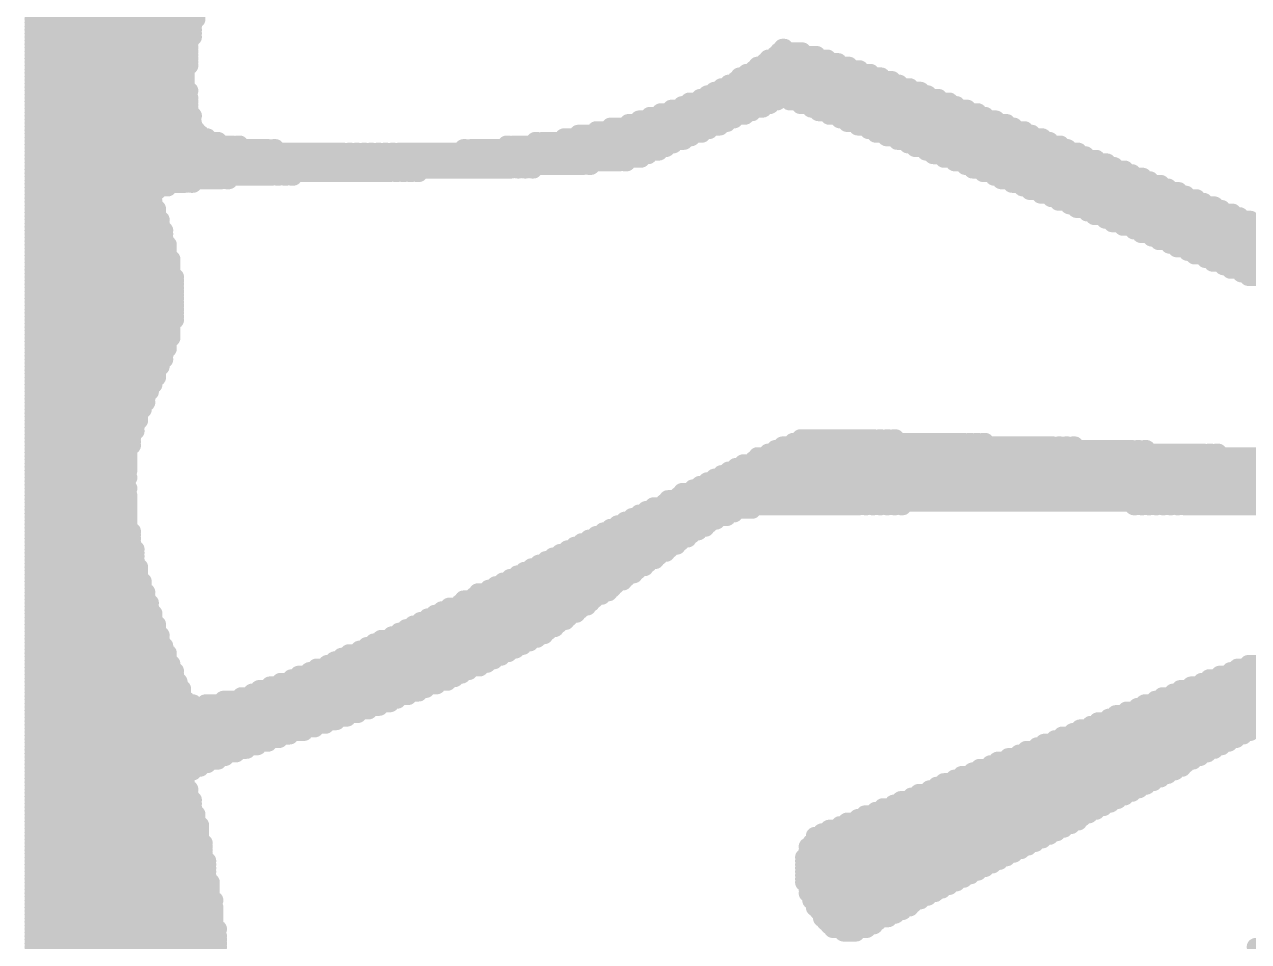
# Model space of a CAD drawing. Extents: x 0 to 224, y 0 to 219.
# Drawn here: x 11.029 to 14.498, y 38.379 to 40.98 of the extents above; entities that cross this region are included whole.
import ezdxf

# ---------------------------------------------------------------- set-up
doc = ezdxf.new("R2010")
doc.units = 0
doc.layers.add('2D_LINE_26', color=5, linetype='CONTINUOUS')

# ---------------------------------------------------------------- blocks, each defined once
blk = doc.blocks.new('SMOOTH_0$0508')
at = {"const_width": 0.0254}
blk.add_lwpolyline([(-0.0127, 0, 1), (0.0127, 0, 1)], format="xyb", close=True, dxfattribs=at)
blk = doc.blocks.new('DRAWING_1')
at = {"layer": '2D_LINE_26', "const_width": 0.0508}
for points in [[(-1.64592, 10.52576), (-1.18364, 10.52576)], [(-1.64592, 10.5156), (-1.18364, 10.5156)], [(-1.64592, 10.50544), (-1.1938, 10.50544)], [(-1.64592, 10.49528), (-1.1938, 10.49528)], [(-1.64592, 10.48512), (-1.1938, 10.48512)], [(-1.64592, 10.47496), (-1.1938, 10.47496)], [(-1.64592, 10.4648), (-1.1938, 10.4648)], [(-1.64592, 10.45464), (-1.20396, 10.45464)], [(-1.64592, 10.44448), (-1.20396, 10.44448)], [(-1.64592, 10.43432), (-1.20396, 10.43432)], [(-1.64592, 10.42416), (-1.20396, 10.42416)], [(0.46736, 10.42416), (0.5334, 10.42416)], [(0.47752, 10.43432), (0.4826, 10.43432)], [(-1.64592, 10.414), (-1.20396, 10.414)], [(-1.64592, 10.40384), (-1.20396, 10.40384)], [(-1.64592, 10.39368), (-1.20396, 10.39368)], [(-1.64592, 10.38352), (-1.20396, 10.38352)], [(0.4064, 10.38352), (0.66548, 10.38352)], [(0.42672, 10.39368), (0.635, 10.39368)], [(0.43688, 10.40384), (0.60452, 10.40384)], [(0.4572, 10.414), (0.57404, 10.414)], [(-1.64592, 10.37336), (-1.21412, 10.37336)], [(-1.64592, 10.3632), (-1.21412, 10.3632)], [(-1.64592, 10.35304), (-1.21412, 10.35304)], [(0.3556, 10.35304), (0.75692, 10.35304)], [(0.37592, 10.3632), (0.72644, 10.3632)], [(0.39624, 10.37336), (0.69596, 10.37336)], [(-1.64592, 10.34288), (-1.21412, 10.34288)], [(-1.64592, 10.33272), (-1.21412, 10.33272)], [(-1.64592, 10.32256), (-1.21412, 10.32256)], [(0.3048, 10.32256), (0.8382, 10.32256)], [(0.32512, 10.33272), (0.80772, 10.33272)], [(0.34544, 10.34288), (0.7874, 10.34288)], [(-1.64592, 10.3124), (-1.20396, 10.3124)], [(-1.64592, 10.30224), (-1.21412, 10.30224)], [(-1.64592, 10.29208), (-1.20396, 10.29208)], [(-1.64592, 10.28192), (-1.20396, 10.28192)], [(0.21336, 10.28192), (0.46228, 10.28192)], [(0.24384, 10.29208), (0.91948, 10.29208)], [(0.26416, 10.30224), (0.889, 10.30224)], [(0.28448, 10.3124), (0.86868, 10.3124)], [(0.49784, 10.28192), (0.94996, 10.28192)], [(-1.64592, 10.27176), (-1.20396, 10.27176)], [(-1.64592, 10.2616), (-1.20396, 10.2616)], [(-1.64592, 10.25144), (-1.20396, 10.25144)], [(0.13208, 10.25144), (0.39116, 10.25144)], [(0.16256, 10.2616), (0.42164, 10.2616)], [(0.19304, 10.27176), (0.44196, 10.27176)], [(0.52832, 10.27176), (0.97028, 10.27176)], [(0.5588, 10.2616), (1.00076, 10.2616)], [(0.57912, 10.25144), (1.03124, 10.25144)], [(-1.64592, 10.24128), (-1.1938, 10.24128)], [(-1.64592, 10.23112), (-1.20396, 10.23112)], [(-1.64592, 10.22096), (-1.1938, 10.22096)], [(-1.64592, 10.2108), (-1.1938, 10.2108)], [(-0.01016, 10.2108), (0.29972, 10.2108)], [(0.04064, 10.22096), (0.32004, 10.22096)], [(0.07112, 10.23112), (0.34036, 10.23112)], [(0.1016, 10.24128), (0.37084, 10.24128)], [(0.6096, 10.24128), (1.05156, 10.24128)], [(0.64008, 10.23112), (1.08204, 10.23112)], [(0.6604, 10.22096), (1.11252, 10.22096)], [(0.69088, 10.2108), (1.13284, 10.2108)], [(-1.64592, 10.20064), (-1.18364, 10.20064)], [(-1.64592, 10.19048), (-1.17348, 10.19048)], [(-1.64592, 10.18032), (-1.15316, 10.18032)], [(-0.14224, 10.18032), (0.21844, 10.18032)], [(-0.1016, 10.19048), (0.24892, 10.19048)], [(-0.0508, 10.20064), (0.26924, 10.20064)], [(0.72136, 10.20064), (1.16332, 10.20064)], [(0.74168, 10.19048), (1.18364, 10.19048)], [(0.77216, 10.18032), (1.21412, 10.18032)], [(-1.64592, 10.17016), (-1.12268, 10.17016)], [(-1.64592, 10.16), (-1.08204, 10.16)], [(-1.64592, 10.14984), (-0.98044, 10.14984)], [(-1.0668, 10.16), (-1.06172, 10.16)], [(-0.9652, 10.14984), (-0.96012, 10.14984)], [(-0.42672, 10.14984), (-0.42164, 10.14984)], [(-0.4064, 10.14984), (0.14732, 10.14984)], [(-0.3048, 10.16), (-0.29972, 10.16)], [(-0.28448, 10.16), (0.16764, 10.16)], [(-0.22352, 10.17016), (-0.21844, 10.17016)], [(-0.2032, 10.17016), (0.19812, 10.17016)], [(0.80264, 10.17016), (1.23444, 10.17016)], [(0.83312, 10.16), (1.26492, 10.16)], [(0.85344, 10.14984), (1.28524, 10.14984)], [(-1.64592, 10.13968), (-0.76708, 10.13968)], [(-1.64592, 10.12952), (0.09652, 10.12952)], [(-1.64592, 10.11936), (0.0762, 10.11936)], [(-1.64592, 10.1092), (0.01524, 10.1092)], [(-0.75184, 10.13968), (-0.74676, 10.13968)], [(-0.73152, 10.13968), (-0.72644, 10.13968)], [(-0.7112, 10.13968), (-0.70612, 10.13968)], [(-0.69088, 10.13968), (-0.6858, 10.13968)], [(-0.67056, 10.13968), (-0.66548, 10.13968)], [(-0.65024, 10.13968), (-0.64516, 10.13968)], [(-0.62992, 10.13968), (-0.62484, 10.13968)], [(-0.6096, 10.13968), (0.127, 10.13968)], [(0.03048, 10.1092), (0.03556, 10.1092)], [(0.88392, 10.13968), (1.31572, 10.13968)], [(0.90424, 10.12952), (1.33604, 10.12952)], [(0.93472, 10.11936), (1.36652, 10.11936)], [(0.9652, 10.1092), (1.397, 10.1092)], [(-1.64592, 10.09904), (-0.08636, 10.09904)], [(-1.64592, 10.08888), (-0.28956, 10.08888)], [(-1.64592, 10.07872), (-0.635, 10.07872)], [(-0.61976, 10.07872), (-0.61468, 10.07872)], [(-0.59944, 10.07872), (-0.59436, 10.07872)], [(-0.57912, 10.07872), (-0.57404, 10.07872)], [(-0.5588, 10.07872), (-0.55372, 10.07872)], [(-0.27432, 10.08888), (-0.26924, 10.08888)], [(-0.254, 10.08888), (-0.24892, 10.08888)], [(-0.23368, 10.08888), (-0.2286, 10.08888)], [(-0.07112, 10.09904), (-0.06604, 10.09904)], [(0.99568, 10.09904), (1.41732, 10.09904)], [(1.016, 10.08888), (1.4478, 10.08888)], [(1.04648, 10.07872), (1.46812, 10.07872)], [(-1.64592, 10.06856), (-0.97028, 10.06856)], [(-1.64592, 10.0584), (-1.11252, 10.0584)], [(-1.64592, 10.04824), (-1.21412, 10.04824)], [(-1.64592, 10.03808), (-1.26492, 10.03808)], [(-1.19888, 10.04824), (-1.1938, 10.04824)], [(-1.09728, 10.0584), (-1.0922, 10.0584)], [(-0.95504, 10.06856), (-0.94996, 10.06856)], [(-0.93472, 10.06856), (-0.92964, 10.06856)], [(-0.9144, 10.06856), (-0.90932, 10.06856)], [(1.07696, 10.06856), (1.4986, 10.06856)], [(1.09728, 10.0584), (1.51892, 10.0584)], [(1.12776, 10.04824), (1.5494, 10.04824)], [(1.15824, 10.03808), (1.56972, 10.03808)], [(-1.64592, 10.02792), (-1.2954, 10.02792)], [(-1.64592, 10.01776), (-1.30556, 10.01776)], [(-1.64592, 10.0076), (-1.31572, 10.0076)], [(1.17856, 10.02792), (1.6002, 10.02792)], [(1.20904, 10.01776), (1.62052, 10.01776)], [(1.23952, 10.0076), (1.651, 10.0076)], [(-1.64592, 9.99744), (-1.30556, 9.99744)], [(-1.64592, 9.98728), (-1.30556, 9.98728)], [(-1.64592, 9.97712), (-1.2954, 9.97712)], [(1.25984, 9.99744), (1.67132, 9.99744)], [(1.29032, 9.98728), (1.7018, 9.98728)], [(1.31064, 9.97712), (1.72212, 9.97712)], [(-1.64592, 9.96696), (-1.2954, 9.96696)], [(-1.64592, 9.9568), (-1.2954, 9.9568)], [(-1.64592, 9.94664), (-1.28524, 9.94664)], [(-1.64592, 9.93648), (-1.28524, 9.93648)], [(1.34112, 9.96696), (1.7526, 9.96696)], [(1.36144, 9.9568), (1.77292, 9.9568)], [(1.39192, 9.94664), (1.8034, 9.94664)], [(1.41224, 9.93648), (1.82372, 9.93648)], [(-1.64592, 9.92632), (-1.28524, 9.92632)], [(-1.64592, 9.91616), (-1.27508, 9.91616)], [(-1.64592, 9.906), (-1.27508, 9.906)], [(1.44272, 9.92632), (1.8542, 9.92632)], [(1.4732, 9.91616), (1.87452, 9.91616)], [(1.49352, 9.906), (1.89484, 9.906)], [(-1.64592, 9.89584), (-1.27508, 9.89584)], [(-1.64592, 9.88568), (-1.27508, 9.88568)], [(-1.64592, 9.87552), (-1.26492, 9.87552)], [(-1.64592, 9.86536), (-1.26492, 9.86536)], [(1.524, 9.89584), (1.92532, 9.89584)], [(1.54432, 9.88568), (1.94564, 9.88568)], [(1.5748, 9.87552), (1.97612, 9.87552)], [(1.59512, 9.86536), (1.99644, 9.86536)], [(-1.64592, 9.8552), (-1.26492, 9.8552)], [(-1.64592, 9.84504), (-1.26492, 9.84504)], [(-1.64592, 9.83488), (-1.25476, 9.83488)], [(1.6256, 9.8552), (2.01676, 9.8552)], [(1.64592, 9.84504), (2.04724, 9.84504)], [(1.6764, 9.83488), (2.06756, 9.83488)], [(-1.64592, 9.82472), (-1.25476, 9.82472)], [(-1.64592, 9.81456), (-1.25476, 9.81456)], [(-1.64592, 9.8044), (-1.25476, 9.8044)], [(-1.64592, 9.79424), (-1.25476, 9.79424)], [(1.69672, 9.82472), (2.08788, 9.82472)], [(1.7272, 9.81456), (2.11836, 9.81456)], [(1.74752, 9.8044), (2.12852, 9.8044)], [(1.778, 9.79424), (2.159, 9.79424)], [(-1.64592, 9.78408), (-1.2446, 9.78408)], [(-1.64592, 9.77392), (-1.2446, 9.77392)], [(-1.64592, 9.76376), (-1.2446, 9.76376)], [(1.79832, 9.78408), (2.17932, 9.78408)], [(-1.64592, 9.7536), (-1.2446, 9.7536)], [(-1.64592, 9.74344), (-1.2446, 9.74344)], [(-1.64592, 9.73328), (-1.2446, 9.73328)], [(-1.64592, 9.72312), (-1.2446, 9.72312)], [(-1.64592, 9.71296), (-1.2446, 9.71296)], [(-1.64592, 9.7028), (-1.2446, 9.7028)], [(-1.64592, 9.69264), (-1.2446, 9.69264)], [(-1.64592, 9.68248), (-1.2446, 9.68248)], [(-1.64592, 9.67232), (-1.2446, 9.67232)], [(-1.64592, 9.66216), (-1.2446, 9.66216)], [(-1.64592, 9.652), (-1.25476, 9.652)], [(-1.64592, 9.64184), (-1.25476, 9.64184)], [(-1.64592, 9.63168), (-1.25476, 9.63168)], [(-1.64592, 9.62152), (-1.25476, 9.62152)], [(-1.64592, 9.61136), (-1.25476, 9.61136)], [(-1.64592, 9.6012), (-1.26492, 9.6012)], [(-1.64592, 9.59104), (-1.26492, 9.59104)], [(-1.64592, 9.58088), (-1.26492, 9.58088)], [(-1.64592, 9.57072), (-1.27508, 9.57072)], [(-1.64592, 9.56056), (-1.27508, 9.56056)], [(-1.64592, 9.5504), (-1.27508, 9.5504)], [(-1.64592, 9.54024), (-1.28524, 9.54024)], [(-1.64592, 9.53008), (-1.28524, 9.53008)], [(-1.64592, 9.51992), (-1.2954, 9.51992)], [(-1.64592, 9.50976), (-1.2954, 9.50976)], [(-1.64592, 9.4996), (-1.2954, 9.4996)], [(-1.64592, 9.48944), (-1.30556, 9.48944)], [(-1.64592, 9.47928), (-1.30556, 9.47928)], [(-1.64592, 9.46912), (-1.31572, 9.46912)], [(-1.64592, 9.45896), (-1.31572, 9.45896)], [(-1.64592, 9.4488), (-1.32588, 9.4488)], [(-1.64592, 9.43864), (-1.32588, 9.43864)], [(-1.64592, 9.42848), (-1.32588, 9.42848)], [(-1.64592, 9.41832), (-1.33604, 9.41832)], [(-1.64592, 9.40816), (-1.33604, 9.40816)], [(-1.64592, 9.398), (-1.3462, 9.398)], [(-1.64592, 9.38784), (-1.3462, 9.38784)], [(-1.64592, 9.37768), (-1.3462, 9.37768)], [(-1.64592, 9.36752), (-1.35636, 9.36752)], [(-1.64592, 9.35736), (-1.35636, 9.35736)], [(-1.64592, 9.3472), (-1.35636, 9.3472)], [(-1.64592, 9.33704), (-1.36652, 9.33704)], [(-1.64592, 9.32688), (-1.36652, 9.32688)], [(-1.64592, 9.31672), (-1.36652, 9.31672)], [(0.508, 9.31672), (0.9906, 9.31672)], [(0.52832, 9.32688), (0.7366, 9.32688)], [(0.75184, 9.32688), (0.75692, 9.32688)], [(0.77216, 9.32688), (0.77724, 9.32688)], [(0.79248, 9.32688), (0.79756, 9.32688)], [(1.00584, 9.31672), (1.01092, 9.31672)], [(1.02616, 9.31672), (1.03124, 9.31672)], [(1.04648, 9.31672), (1.05156, 9.31672)], [(-1.64592, 9.30656), (-1.36652, 9.30656)], [(-1.64592, 9.2964), (-1.37668, 9.2964)], [(-1.64592, 9.28624), (-1.37668, 9.28624)], [(-1.64592, 9.27608), (-1.37668, 9.27608)], [(0.4064, 9.27608), (1.8542, 9.27608)], [(0.43688, 9.28624), (1.67132, 9.28624)], [(0.4572, 9.2964), (1.46812, 9.2964)], [(0.47752, 9.30656), (1.2446, 9.30656)], [(1.25984, 9.30656), (1.26492, 9.30656)], [(1.28016, 9.30656), (1.28524, 9.30656)], [(1.30048, 9.30656), (1.30556, 9.30656)], [(1.48336, 9.2964), (1.48844, 9.2964)], [(1.50368, 9.2964), (1.50876, 9.2964)], [(1.68656, 9.28624), (1.69164, 9.28624)], [(1.70688, 9.28624), (1.71196, 9.28624)], [(-1.64592, 9.26592), (-1.37668, 9.26592)], [(-1.64592, 9.25576), (-1.37668, 9.25576)], [(-1.64592, 9.2456), (-1.37668, 9.2456)], [(0.34544, 9.2456), (2.28092, 9.2456)], [(0.36576, 9.25576), (2.159, 9.25576)], [(0.39624, 9.26592), (2.03708, 9.26592)], [(-1.64592, 9.23544), (-1.37668, 9.23544)], [(-1.64592, 9.22528), (-1.38684, 9.22528)], [(-1.64592, 9.21512), (-1.37668, 9.21512)], [(-1.64592, 9.20496), (-1.38684, 9.20496)], [(0.26416, 9.20496), (2.47396, 9.20496)], [(0.28448, 9.21512), (2.45364, 9.21512)], [(0.3048, 9.22528), (2.42316, 9.22528)], [(0.32512, 9.23544), (2.37236, 9.23544)], [(-1.64592, 9.1948), (-1.38684, 9.1948)], [(-1.64592, 9.18464), (-1.37668, 9.18464)], [(-1.64592, 9.17448), (-1.38684, 9.17448)], [(0.19304, 9.17448), (2.44348, 9.17448)], [(0.22352, 9.18464), (2.4638, 9.18464)], [(0.24384, 9.1948), (2.4638, 9.1948)], [(-1.64592, 9.16432), (-1.37668, 9.16432)], [(-1.64592, 9.15416), (-1.37668, 9.15416)], [(-1.64592, 9.144), (-1.37668, 9.144)], [(0.14224, 9.144), (2.33172, 9.144)], [(0.1524, 9.15416), (2.38252, 9.15416)], [(0.18288, 9.16432), (2.42316, 9.16432)], [(-1.64592, 9.13384), (-1.37668, 9.13384)], [(-1.64592, 9.12368), (-1.37668, 9.12368)], [(-1.64592, 9.11352), (-1.37668, 9.11352)], [(-1.64592, 9.10336), (-1.37668, 9.10336)], [(0.0508, 9.10336), (0.32004, 9.10336)], [(0.07112, 9.11352), (0.34036, 9.11352)], [(0.09144, 9.12368), (0.39116, 9.12368)], [(0.11176, 9.13384), (0.69596, 9.13384)], [(0.7112, 9.13384), (0.71628, 9.13384)], [(0.73152, 9.13384), (0.7366, 9.13384)], [(0.75184, 9.13384), (0.75692, 9.13384)], [(0.77216, 9.13384), (0.77724, 9.13384)], [(0.79248, 9.13384), (0.79756, 9.13384)], [(0.8128, 9.13384), (0.81788, 9.13384)], [(1.4732, 9.13384), (1.47828, 9.13384)], [(1.49352, 9.13384), (1.4986, 9.13384)], [(1.51384, 9.13384), (1.51892, 9.13384)], [(1.53416, 9.13384), (1.53924, 9.13384)], [(1.55448, 9.13384), (1.55956, 9.13384)], [(1.5748, 9.13384), (1.57988, 9.13384)], [(1.59512, 9.13384), (1.6002, 9.13384)], [(1.61544, 9.13384), (2.18948, 9.13384)], [(-1.64592, 9.0932), (-1.37668, 9.0932)], [(-1.64592, 9.08304), (-1.37668, 9.08304)], [(-1.64592, 9.07288), (-1.37668, 9.07288)], [(-0.01016, 9.07288), (0.25908, 9.07288)], [(0.01016, 9.08304), (0.26924, 9.08304)], [(0.03048, 9.0932), (0.28956, 9.0932)], [(-1.64592, 9.06272), (-1.36652, 9.06272)], [(-1.64592, 9.05256), (-1.36652, 9.05256)], [(-1.64592, 9.0424), (-1.36652, 9.0424)], [(-1.64592, 9.03224), (-1.36652, 9.03224)], [(-0.09144, 9.03224), (0.18796, 9.03224)], [(-0.07112, 9.0424), (0.20828, 9.0424)], [(-0.0508, 9.05256), (0.21844, 9.05256)], [(-0.03048, 9.06272), (0.23876, 9.06272)], [(-1.64592, 9.02208), (-1.36652, 9.02208)], [(-1.64592, 9.01192), (-1.35636, 9.01192)], [(-1.64592, 9.00176), (-1.35636, 9.00176)], [(-0.1524, 9.00176), (0.14732, 9.00176)], [(-0.13208, 9.01192), (0.15748, 9.01192)], [(-0.11176, 9.02208), (0.1778, 9.02208)], [(-1.64592, 8.9916), (-1.35636, 8.9916)], [(-1.64592, 8.98144), (-1.35636, 8.98144)], [(-1.64592, 8.97128), (-1.35636, 8.97128)], [(-1.64592, 8.96112), (-1.3462, 8.96112)], [(-0.23368, 8.96112), (0.08636, 8.96112)], [(-0.21336, 8.97128), (0.09652, 8.97128)], [(-0.19304, 8.98144), (0.11684, 8.98144)], [(-0.17272, 8.9916), (0.127, 8.9916)], [(-1.64592, 8.95096), (-1.3462, 8.95096)], [(-1.64592, 8.9408), (-1.3462, 8.9408)], [(-1.64592, 8.93064), (-1.3462, 8.93064)], [(-0.29464, 8.93064), (0.03556, 8.93064)], [(-0.27432, 8.9408), (0.05588, 8.9408)], [(-0.254, 8.95096), (0.06604, 8.95096)], [(-1.64592, 8.92048), (-1.33604, 8.92048)], [(-1.64592, 8.91032), (-1.33604, 8.91032)], [(-1.64592, 8.90016), (-1.33604, 8.90016)], [(-0.3556, 8.90016), (-0.00508, 8.90016)], [(-0.33528, 8.91032), (0.00508, 8.91032)], [(-0.31496, 8.92048), (0.0254, 8.92048)], [(-1.64592, 8.89), (-1.32588, 8.89)], [(-1.64592, 8.87984), (-1.32588, 8.87984)], [(-1.64592, 8.86968), (-1.32588, 8.86968)], [(-1.64592, 8.85952), (-1.31572, 8.85952)], [(-0.43688, 8.85952), (-0.06604, 8.85952)], [(-0.42672, 8.86968), (-0.05588, 8.86968)], [(-0.39624, 8.87984), (-0.03556, 8.87984)], [(-0.38608, 8.89), (-0.01524, 8.89)], [(-1.64592, 8.84936), (-1.31572, 8.84936)], [(-1.64592, 8.8392), (-1.31572, 8.8392)], [(-1.64592, 8.82904), (-1.30556, 8.82904)], [(-0.508, 8.82904), (-0.10668, 8.82904)], [(-0.48768, 8.8392), (-0.09652, 8.8392)], [(-0.46736, 8.84936), (-0.0762, 8.84936)], [(-1.64592, 8.81888), (-1.30556, 8.81888)], [(-1.64592, 8.80872), (-1.30556, 8.80872)], [(-1.64592, 8.79856), (-1.2954, 8.79856)], [(-1.64592, 8.7884), (-1.2954, 8.7884)], [(-0.58928, 8.7884), (-0.16764, 8.7884)], [(-0.56896, 8.79856), (-0.15748, 8.79856)], [(-0.54864, 8.80872), (-0.13716, 8.80872)], [(-0.52832, 8.81888), (-0.127, 8.81888)], [(-1.64592, 8.77824), (-1.2954, 8.77824)], [(-1.64592, 8.76808), (-1.28524, 8.76808)], [(-1.64592, 8.75792), (-1.28524, 8.75792)], [(-0.6604, 8.75792), (-0.21844, 8.75792)], [(-0.62992, 8.76808), (-0.19812, 8.76808)], [(-0.6096, 8.77824), (-0.18796, 8.77824)], [(-1.64592, 8.74776), (-1.28524, 8.74776)], [(-1.64592, 8.7376), (-1.27508, 8.7376)], [(-1.64592, 8.72744), (-1.27508, 8.72744)], [(-0.72136, 8.72744), (-0.2794, 8.72744)], [(-0.70104, 8.7376), (-0.25908, 8.7376)], [(-0.68072, 8.74776), (-0.23876, 8.74776)], [(-1.64592, 8.71728), (-1.26492, 8.71728)], [(-1.64592, 8.70712), (-1.26492, 8.70712)], [(-1.64592, 8.69696), (-1.26492, 8.69696)], [(-1.64592, 8.6868), (-1.25476, 8.6868)], [(-0.8128, 8.6868), (-0.36068, 8.6868)], [(-0.79248, 8.69696), (-0.34036, 8.69696)], [(-0.77216, 8.70712), (-0.32004, 8.70712)], [(-0.75184, 8.71728), (-0.29972, 8.71728)], [(1.79832, 8.6868), (2.159, 8.6868)], [(-1.64592, 8.67664), (-1.25476, 8.67664)], [(-1.64592, 8.66648), (-1.2446, 8.66648)], [(-1.64592, 8.65632), (-1.2446, 8.65632)], [(-0.89408, 8.65632), (-0.4318, 8.65632)], [(-0.8636, 8.66648), (-0.41148, 8.66648)], [(-0.84328, 8.67664), (-0.381, 8.67664)], [(1.71704, 8.65632), (2.1082, 8.65632)], [(1.74752, 8.66648), (2.11836, 8.66648)], [(1.76784, 8.67664), (2.13868, 8.67664)], [(-1.64592, 8.64616), (-1.2446, 8.64616)], [(-1.64592, 8.636), (-1.23444, 8.636)], [(-1.64592, 8.62584), (-1.23444, 8.62584)], [(-1.64592, 8.61568), (-1.22428, 8.61568)], [(-1.00584, 8.61568), (-0.5334, 8.61568)], [(-0.97536, 8.62584), (-0.50292, 8.62584)], [(-0.94488, 8.636), (-0.47244, 8.636)], [(-0.9144, 8.64616), (-0.45212, 8.64616)], [(1.60528, 8.61568), (2.02692, 8.61568)], [(1.63576, 8.62584), (2.04724, 8.62584)], [(1.66624, 8.636), (2.06756, 8.636)], [(1.68656, 8.64616), (2.08788, 8.64616)], [(-1.64592, 8.60552), (-1.22428, 8.60552)], [(-1.64592, 8.59536), (-1.22428, 8.59536)], [(-1.64592, 8.5852), (-1.21412, 8.5852)], [(-1.10744, 8.5852), (-0.61468, 8.5852)], [(-1.05664, 8.59536), (-0.5842, 8.59536)], [(-1.02616, 8.60552), (-0.55372, 8.60552)], [(1.53416, 8.5852), (1.97612, 8.5852)], [(1.55448, 8.59536), (1.99644, 8.59536)], [(1.58496, 8.60552), (2.01676, 8.60552)], [(-1.64592, 8.57504), (-1.1938, 8.57504)], [(-1.64592, 8.56488), (-0.66548, 8.56488)], [(-1.64592, 8.55472), (-0.69596, 8.55472)], [(-1.15824, 8.57504), (-0.635, 8.57504)], [(1.45288, 8.55472), (1.91516, 8.55472)], [(1.48336, 8.56488), (1.93548, 8.56488)], [(1.50368, 8.57504), (1.9558, 8.57504)], [(-1.64592, 8.54456), (-0.72644, 8.54456)], [(-1.64592, 8.5344), (-0.75692, 8.5344)], [(-1.64592, 8.52424), (-0.7874, 8.52424)], [(-1.64592, 8.51408), (-0.81788, 8.51408)], [(1.35128, 8.51408), (1.83388, 8.51408)], [(1.3716, 8.52424), (1.8542, 8.52424)], [(1.40208, 8.5344), (1.87452, 8.5344)], [(1.4224, 8.54456), (1.89484, 8.54456)], [(-1.64592, 8.50392), (-0.84836, 8.50392)], [(-1.64592, 8.49376), (-0.87884, 8.49376)], [(-1.64592, 8.4836), (-0.91948, 8.4836)], [(1.27, 8.4836), (1.78308, 8.4836)], [(1.30048, 8.49376), (1.8034, 8.49376)], [(1.3208, 8.50392), (1.81356, 8.50392)], [(-1.64592, 8.47344), (-0.94996, 8.47344)], [(-1.64592, 8.46328), (-0.98044, 8.46328)], [(-1.64592, 8.45312), (-1.01092, 8.45312)], [(-1.64592, 8.44296), (-1.0414, 8.44296)], [(1.1684, 8.44296), (1.7018, 8.44296)], [(1.19888, 8.45312), (1.72212, 8.45312)], [(1.2192, 8.46328), (1.74244, 8.46328)], [(1.24968, 8.47344), (1.76276, 8.47344)], [(-1.64592, 8.4328), (-1.07188, 8.4328)], [(-1.64592, 8.42264), (-1.10236, 8.42264)], [(-1.64592, 8.41248), (-1.12268, 8.41248)], [(1.08712, 8.41248), (1.64084, 8.41248)], [(1.1176, 8.42264), (1.66116, 8.42264)], [(1.14808, 8.4328), (1.68148, 8.4328)], [(-1.64592, 8.40232), (-1.15316, 8.40232)], [(-1.64592, 8.39216), (-1.17348, 8.39216)], [(-1.64592, 8.382), (-1.1938, 8.382)], [(-1.64592, 8.37184), (-1.21412, 8.37184)], [(0.98552, 8.37184), (1.56972, 8.37184)], [(1.016, 8.382), (1.59004, 8.382)], [(1.03632, 8.39216), (1.61036, 8.39216)], [(1.0668, 8.40232), (1.62052, 8.40232)], [(-1.64592, 8.36168), (-1.21412, 8.36168)], [(-1.64592, 8.35152), (-1.21412, 8.35152)], [(-1.64592, 8.34136), (-1.21412, 8.34136)], [(0.9144, 8.34136), (1.50876, 8.34136)], [(0.93472, 8.35152), (1.52908, 8.35152)], [(0.9652, 8.36168), (1.5494, 8.36168)], [(-1.64592, 8.3312), (-1.20396, 8.3312)], [(-1.64592, 8.32104), (-1.20396, 8.32104)], [(-1.64592, 8.31088), (-1.20396, 8.31088)], [(0.84328, 8.31088), (1.4478, 8.31088)], [(0.8636, 8.32104), (1.46812, 8.32104)], [(0.89408, 8.3312), (1.48844, 8.3312)], [(-1.64592, 8.30072), (-1.1938, 8.30072)], [(-1.64592, 8.29056), (-1.1938, 8.29056)], [(-1.64592, 8.2804), (-1.1938, 8.2804)], [(-1.64592, 8.27024), (-1.1938, 8.27024)], [(0.74168, 8.27024), (1.36652, 8.27024)], [(0.762, 8.2804), (1.38684, 8.2804)], [(0.79248, 8.29056), (1.40716, 8.29056)], [(0.8128, 8.30072), (1.42748, 8.30072)], [(-1.64592, 8.26008), (-1.18364, 8.26008)], [(-1.64592, 8.24992), (-1.18364, 8.24992)], [(-1.64592, 8.23976), (-1.18364, 8.23976)], [(0.6604, 8.23976), (1.31572, 8.23976)], [(0.69088, 8.24992), (1.32588, 8.24992)], [(0.7112, 8.26008), (1.3462, 8.26008)], [(-1.64592, 8.2296), (-1.17348, 8.2296)], [(-1.64592, 8.21944), (-1.17348, 8.21944)], [(-1.64592, 8.20928), (-1.17348, 8.20928)], [(-1.64592, 8.19912), (-1.17348, 8.19912)], [(0.56896, 8.19912), (1.23444, 8.19912)], [(0.58928, 8.20928), (1.25476, 8.20928)], [(0.6096, 8.21944), (1.27508, 8.21944)], [(0.64008, 8.2296), (1.2954, 8.2296)], [(-1.64592, 8.18896), (-1.17348, 8.18896)], [(-1.64592, 8.1788), (-1.16332, 8.1788)], [(-1.64592, 8.16864), (-1.16332, 8.16864)], [(0.54864, 8.16864), (1.17348, 8.16864)], [(0.5588, 8.1788), (1.1938, 8.1788)], [(0.56896, 8.18896), (1.21412, 8.18896)], [(-1.64592, 8.15848), (-1.16332, 8.15848)], [(-1.64592, 8.14832), (-1.16332, 8.14832)], [(-1.64592, 8.13816), (-1.16332, 8.13816)], [(0.53848, 8.13816), (1.11252, 8.13816)], [(0.54864, 8.15848), (1.15316, 8.15848)], [(0.54864, 8.14832), (1.13284, 8.14832)], [(-1.64592, 8.128), (-1.15316, 8.128)], [(-1.64592, 8.11784), (-1.15316, 8.11784)], [(-1.64592, 8.10768), (-1.15316, 8.10768)], [(-1.64592, 8.09752), (-1.15316, 8.09752)], [(0.53848, 8.128), (1.0922, 8.128)], [(0.53848, 8.11784), (1.07188, 8.11784)], [(0.53848, 8.10768), (1.05156, 8.10768)], [(0.53848, 8.09752), (1.03124, 8.09752)], [(-1.64592, 8.08736), (-1.15316, 8.08736)], [(-1.64592, 8.0772), (-1.15316, 8.0772)], [(-1.64592, 8.06704), (-1.143, 8.06704)], [(0.53848, 8.08736), (1.01092, 8.08736)], [(0.53848, 8.0772), (0.9906, 8.0772)], [(0.53848, 8.06704), (0.97028, 8.06704)], [(-1.64592, 8.05688), (-1.143, 8.05688)], [(-1.64592, 8.04672), (-1.143, 8.04672)], [(-1.64592, 8.03656), (-1.143, 8.03656)], [(-1.64592, 8.0264), (-1.143, 8.0264)], [(0.54864, 8.05688), (0.94996, 8.05688)], [(0.54864, 8.04672), (0.92964, 8.04672)], [(0.54864, 8.03656), (0.90932, 8.03656)], [(0.5588, 8.0264), (0.889, 8.0264)], [(-1.64592, 8.01624), (-1.13284, 8.01624)], [(-1.64592, 8.00608), (-1.143, 8.00608)], [(-1.64592, 7.99592), (-1.13284, 7.99592)], [(0.5588, 8.01624), (0.86868, 8.01624)], [(0.56896, 8.00608), (0.84836, 8.00608)], [(0.56896, 7.99592), (0.8382, 7.99592)], [(-1.64592, 7.98576), (-1.13284, 7.98576)], [(-1.64592, 7.9756), (-1.13284, 7.9756)], [(-1.64592, 7.96544), (-1.13284, 7.96544)], [(-1.64592, 7.95528), (-1.13284, 7.95528)], [(0.57912, 7.98576), (0.81788, 7.98576)], [(0.58928, 7.9756), (0.79756, 7.9756)], [(0.58928, 7.96544), (0.77724, 7.96544)], [(0.59944, 7.95528), (0.74676, 7.95528)], [(-1.64592, 7.94512), (-1.13284, 7.94512)], [(-1.64592, 7.93496), (-1.12268, 7.93496)], [(-1.64592, 7.9248), (-1.13284, 7.9248)], [(0.6096, 7.94512), (0.7366, 7.94512)], [(0.61976, 7.93496), (0.71628, 7.93496)], [(0.65024, 7.9248), (0.6858, 7.9248)], [(-1.64592, 7.91464), (-1.12268, 7.91464)], [(-1.64592, 7.90448), (-1.12268, 7.90448)], [(-1.64592, 7.89432), (-1.12268, 7.89432)], [(-1.64592, 7.88416), (-1.12268, 7.88416)], [(1.81864, 7.88416), (2.19964, 7.88416)]]:
    blk.add_lwpolyline(points, dxfattribs=at)
at = {"layer": '2D_LINE_26'}
for p in [(-1.64592, 10.52576), (-1.18364, 10.52576), (-1.64592, 10.5156), (-1.64592, 10.50544), (-1.64592, 10.49528), (-1.1938, 10.50544), (-1.1938, 10.49528), (-1.18364, 10.5156), (-1.64592, 10.48512), (-1.64592, 10.47496), (-1.64592, 10.4648), (-1.64592, 10.45464), (-1.20396, 10.45464), (-1.1938, 10.48512), (-1.1938, 10.47496), (-1.1938, 10.4648), (-1.64592, 10.44448), (-1.64592, 10.43432), (-1.64592, 10.42416), (-1.20396, 10.44448), (-1.20396, 10.43432), (-1.20396, 10.42416), (0.46736, 10.42416), (0.47752, 10.43432), (0.4826, 10.43432), (0.5334, 10.42416), (-1.64592, 10.414), (-1.64592, 10.40384), (-1.64592, 10.39368), (-1.64592, 10.38352), (-1.20396, 10.414), (-1.20396, 10.40384), (-1.20396, 10.39368), (-1.20396, 10.38352), (0.4064, 10.38352), (0.42672, 10.39368), (0.43688, 10.40384), (0.4572, 10.414), (0.57404, 10.414), (0.60452, 10.40384), (0.635, 10.39368), (0.66548, 10.38352), (-1.64592, 10.37336), (-1.64592, 10.3632), (-1.64592, 10.35304), (-1.21412, 10.37336), (-1.21412, 10.3632), (-1.21412, 10.35304), (0.3556, 10.35304), (0.37592, 10.3632), (0.39624, 10.37336), (0.69596, 10.37336), (0.72644, 10.3632), (0.75692, 10.35304), (-1.64592, 10.34288), (-1.64592, 10.33272), (-1.64592, 10.32256), (-1.21412, 10.34288), (-1.21412, 10.33272), (-1.21412, 10.32256), (0.3048, 10.32256), (0.32512, 10.33272), (0.34544, 10.34288), (0.7874, 10.34288), (0.80772, 10.33272), (0.8382, 10.32256), (-1.64592, 10.3124), (-1.64592, 10.30224), (-1.64592, 10.29208), (-1.64592, 10.28192), (-1.21412, 10.30224), (-1.20396, 10.3124), (-1.20396, 10.29208), (-1.20396, 10.28192), (0.21336, 10.28192), (0.24384, 10.29208), (0.26416, 10.30224), (0.28448, 10.3124), (0.46228, 10.28192), (0.49784, 10.28192), (0.86868, 10.3124), (0.889, 10.30224), (0.91948, 10.29208), (0.94996, 10.28192), (-1.64592, 10.27176), (-1.64592, 10.2616), (-1.64592, 10.25144), (-1.20396, 10.27176), (-1.20396, 10.2616), (-1.20396, 10.25144), (0.13208, 10.25144), (0.16256, 10.2616), (0.19304, 10.27176), (0.39116, 10.25144), (0.42164, 10.2616), (0.44196, 10.27176), (0.52832, 10.27176), (0.5588, 10.2616), (0.57912, 10.25144), (0.97028, 10.27176), (1.00076, 10.2616), (1.03124, 10.25144), (-1.64592, 10.24128), (-1.64592, 10.23112), (-1.64592, 10.22096), (-1.64592, 10.2108), (-1.20396, 10.23112), (-1.1938, 10.24128), (-1.1938, 10.22096), (-1.1938, 10.2108), (-0.01016, 10.2108), (0.04064, 10.22096), (0.07112, 10.23112), (0.1016, 10.24128), (0.29972, 10.2108), (0.32004, 10.22096), (0.34036, 10.23112), (0.37084, 10.24128), (0.6096, 10.24128), (0.64008, 10.23112), (0.6604, 10.22096), (0.69088, 10.2108), (1.05156, 10.24128), (1.08204, 10.23112), (1.11252, 10.22096), (1.13284, 10.2108), (-1.64592, 10.20064), (-1.64592, 10.19048), (-1.64592, 10.18032), (-1.18364, 10.20064), (-1.17348, 10.19048), (-1.15316, 10.18032), (-0.14224, 10.18032), (-0.1016, 10.19048), (-0.0508, 10.20064), (0.21844, 10.18032), (0.24892, 10.19048), (0.26924, 10.20064), (0.72136, 10.20064), (0.74168, 10.19048), (0.77216, 10.18032), (1.16332, 10.20064), (1.18364, 10.19048), (1.21412, 10.18032), (-1.64592, 10.17016), (-1.64592, 10.16), (-1.64592, 10.14984), (-1.12268, 10.17016), (-1.08204, 10.16), (-1.0668, 10.16), (-1.06172, 10.16), (-0.98044, 10.14984), (-0.9652, 10.14984), (-0.96012, 10.14984), (-0.42672, 10.14984), (-0.42164, 10.14984), (-0.4064, 10.14984), (-0.3048, 10.16), (-0.29972, 10.16), (-0.28448, 10.16), (-0.22352, 10.17016), (-0.21844, 10.17016), (-0.2032, 10.17016), (0.14732, 10.14984), (0.16764, 10.16), (0.19812, 10.17016), (0.80264, 10.17016), (0.83312, 10.16), (0.85344, 10.14984), (1.23444, 10.17016), (1.26492, 10.16), (1.28524, 10.14984), (-1.64592, 10.13968), (-1.64592, 10.12952), (-1.64592, 10.11936), (-1.64592, 10.1092), (-0.76708, 10.13968), (-0.75184, 10.13968), (-0.74676, 10.13968), (-0.73152, 10.13968), (-0.72644, 10.13968), (-0.7112, 10.13968), (-0.70612, 10.13968), (-0.69088, 10.13968), (-0.6858, 10.13968), (-0.67056, 10.13968), (-0.66548, 10.13968), (-0.65024, 10.13968), (-0.64516, 10.13968), (-0.62992, 10.13968), (-0.62484, 10.13968), (-0.6096, 10.13968), (0.01524, 10.1092), (0.03048, 10.1092), (0.03556, 10.1092), (0.0762, 10.11936), (0.09652, 10.12952), (0.127, 10.13968), (0.88392, 10.13968), (0.90424, 10.12952), (0.93472, 10.11936), (0.9652, 10.1092), (1.31572, 10.13968), (1.33604, 10.12952), (1.36652, 10.11936), (1.397, 10.1092), (-1.64592, 10.09904), (-1.64592, 10.08888), (-1.64592, 10.07872), (-0.635, 10.07872), (-0.61976, 10.07872), (-0.61468, 10.07872), (-0.59944, 10.07872), (-0.59436, 10.07872), (-0.57912, 10.07872), (-0.57404, 10.07872), (-0.5588, 10.07872), (-0.55372, 10.07872), (-0.28956, 10.08888), (-0.27432, 10.08888), (-0.26924, 10.08888), (-0.254, 10.08888), (-0.24892, 10.08888), (-0.23368, 10.08888), (-0.2286, 10.08888), (-0.08636, 10.09904), (-0.07112, 10.09904), (-0.06604, 10.09904), (0.99568, 10.09904), (1.016, 10.08888), (1.04648, 10.07872), (1.41732, 10.09904), (1.4478, 10.08888), (1.46812, 10.07872), (-1.64592, 10.06856), (-1.64592, 10.0584), (-1.64592, 10.04824), (-1.64592, 10.03808), (-1.26492, 10.03808), (-1.21412, 10.04824), (-1.19888, 10.04824), (-1.1938, 10.04824), (-1.11252, 10.0584), (-1.09728, 10.0584), (-1.0922, 10.0584), (-0.97028, 10.06856), (-0.95504, 10.06856), (-0.94996, 10.06856), (-0.93472, 10.06856), (-0.92964, 10.06856), (-0.9144, 10.06856), (-0.90932, 10.06856), (1.07696, 10.06856), (1.09728, 10.0584), (1.12776, 10.04824), (1.15824, 10.03808), (1.4986, 10.06856), (1.51892, 10.0584), (1.5494, 10.04824), (1.56972, 10.03808), (-1.64592, 10.02792), (-1.64592, 10.01776), (-1.64592, 10.0076), (-1.31572, 10.0076), (-1.30556, 10.01776), (-1.2954, 10.02792), (1.17856, 10.02792), (1.20904, 10.01776), (1.23952, 10.0076), (1.6002, 10.02792), (1.62052, 10.01776), (1.651, 10.0076), (-1.64592, 9.99744), (-1.64592, 9.98728), (-1.64592, 9.97712), (-1.30556, 9.99744), (-1.30556, 9.98728), (-1.2954, 9.97712), (1.25984, 9.99744), (1.29032, 9.98728), (1.31064, 9.97712), (1.67132, 9.99744), (1.7018, 9.98728), (1.72212, 9.97712), (-1.64592, 9.96696), (-1.64592, 9.9568), (-1.64592, 9.94664), (-1.64592, 9.93648), (-1.2954, 9.96696), (-1.2954, 9.9568), (-1.28524, 9.94664), (-1.28524, 9.93648), (1.34112, 9.96696), (1.36144, 9.9568), (1.39192, 9.94664), (1.41224, 9.93648), (1.7526, 9.96696), (1.77292, 9.9568), (1.8034, 9.94664), (1.82372, 9.93648), (-1.64592, 9.92632), (-1.64592, 9.91616), (-1.64592, 9.906), (-1.28524, 9.92632), (-1.27508, 9.91616), (-1.27508, 9.906), (1.44272, 9.92632), (1.4732, 9.91616), (1.49352, 9.906), (-1.64592, 9.89584), (-1.64592, 9.88568), (-1.64592, 9.87552), (-1.64592, 9.86536), (-1.27508, 9.89584), (-1.27508, 9.88568), (-1.26492, 9.87552), (-1.26492, 9.86536), (1.524, 9.89584), (1.54432, 9.88568), (1.5748, 9.87552), (1.59512, 9.86536), (-1.64592, 9.8552), (-1.64592, 9.84504), (-1.64592, 9.83488), (-1.26492, 9.8552), (-1.26492, 9.84504), (-1.25476, 9.83488), (1.6256, 9.8552), (1.64592, 9.84504), (1.6764, 9.83488), (-1.64592, 9.82472), (-1.64592, 9.81456), (-1.64592, 9.8044), (-1.64592, 9.79424), (-1.25476, 9.82472), (-1.25476, 9.81456), (-1.25476, 9.8044), (-1.25476, 9.79424), (1.69672, 9.82472), (1.7272, 9.81456), (1.74752, 9.8044), (1.778, 9.79424), (-1.64592, 9.78408), (-1.64592, 9.77392), (-1.64592, 9.76376), (-1.2446, 9.78408), (-1.2446, 9.77392), (-1.2446, 9.76376), (1.79832, 9.78408), (-1.64592, 9.7536), (-1.64592, 9.74344), (-1.64592, 9.73328), (-1.2446, 9.7536), (-1.2446, 9.74344), (-1.2446, 9.73328), (-1.64592, 9.72312), (-1.64592, 9.71296), (-1.64592, 9.7028), (-1.64592, 9.69264), (-1.2446, 9.72312), (-1.2446, 9.71296), (-1.2446, 9.7028), (-1.2446, 9.69264), (-1.64592, 9.68248), (-1.64592, 9.67232), (-1.64592, 9.66216), (-1.2446, 9.68248), (-1.2446, 9.67232), (-1.2446, 9.66216), (-1.64592, 9.652), (-1.64592, 9.64184), (-1.64592, 9.63168), (-1.64592, 9.62152), (-1.25476, 9.652), (-1.25476, 9.64184), (-1.25476, 9.63168), (-1.25476, 9.62152), (-1.64592, 9.61136), (-1.64592, 9.6012), (-1.64592, 9.59104), (-1.26492, 9.6012), (-1.26492, 9.59104), (-1.25476, 9.61136), (-1.64592, 9.58088), (-1.64592, 9.57072), (-1.64592, 9.56056), (-1.27508, 9.57072), (-1.27508, 9.56056), (-1.26492, 9.58088), (-1.64592, 9.5504), (-1.64592, 9.54024), (-1.64592, 9.53008), (-1.64592, 9.51992), (-1.2954, 9.51992), (-1.28524, 9.54024), (-1.28524, 9.53008), (-1.27508, 9.5504), (-1.64592, 9.50976), (-1.64592, 9.4996), (-1.64592, 9.48944), (-1.30556, 9.48944), (-1.2954, 9.50976), (-1.2954, 9.4996), (-1.64592, 9.47928), (-1.64592, 9.46912), (-1.64592, 9.45896), (-1.64592, 9.4488), (-1.32588, 9.4488), (-1.31572, 9.46912), (-1.31572, 9.45896), (-1.30556, 9.47928), (-1.64592, 9.43864), (-1.64592, 9.42848), (-1.64592, 9.41832), (-1.33604, 9.41832), (-1.32588, 9.43864), (-1.32588, 9.42848), (-1.64592, 9.40816), (-1.64592, 9.398), (-1.64592, 9.38784), (-1.64592, 9.37768), (-1.3462, 9.398), (-1.3462, 9.38784), (-1.3462, 9.37768), (-1.33604, 9.40816), (-1.64592, 9.36752), (-1.64592, 9.35736), (-1.64592, 9.3472), (-1.35636, 9.36752), (-1.35636, 9.35736), (-1.35636, 9.3472), (-1.64592, 9.33704), (-1.64592, 9.32688), (-1.64592, 9.31672), (-1.36652, 9.33704), (-1.36652, 9.32688), (-1.36652, 9.31672), (0.508, 9.31672), (0.52832, 9.32688), (0.7366, 9.32688), (0.75184, 9.32688), (0.75692, 9.32688), (0.77216, 9.32688), (0.77724, 9.32688), (0.79248, 9.32688), (0.79756, 9.32688), (0.9906, 9.31672), (1.00584, 9.31672), (1.01092, 9.31672), (1.02616, 9.31672), (1.03124, 9.31672), (1.04648, 9.31672), (1.05156, 9.31672), (-1.64592, 9.30656), (-1.64592, 9.2964), (-1.64592, 9.28624), (-1.64592, 9.27608), (-1.37668, 9.2964), (-1.37668, 9.28624), (-1.37668, 9.27608), (-1.36652, 9.30656), (0.4064, 9.27608), (0.43688, 9.28624), (0.4572, 9.2964), (0.47752, 9.30656), (1.2446, 9.30656), (1.25984, 9.30656), (1.26492, 9.30656), (1.28016, 9.30656), (1.28524, 9.30656), (1.30048, 9.30656), (1.30556, 9.30656), (1.46812, 9.2964), (1.48336, 9.2964), (1.48844, 9.2964), (1.50368, 9.2964), (1.50876, 9.2964), (1.67132, 9.28624), (1.68656, 9.28624), (1.69164, 9.28624), (1.70688, 9.28624), (1.71196, 9.28624), (-1.64592, 9.26592), (-1.64592, 9.25576), (-1.64592, 9.2456), (-1.37668, 9.26592), (-1.37668, 9.25576), (-1.37668, 9.2456), (0.34544, 9.2456), (0.36576, 9.25576), (0.39624, 9.26592), (-1.64592, 9.23544), (-1.64592, 9.22528), (-1.64592, 9.21512), (-1.64592, 9.20496), (-1.38684, 9.22528), (-1.38684, 9.20496), (-1.37668, 9.23544), (-1.37668, 9.21512), (0.26416, 9.20496), (0.28448, 9.21512), (0.3048, 9.22528), (0.32512, 9.23544), (-1.64592, 9.1948), (-1.64592, 9.18464), (-1.64592, 9.17448), (-1.38684, 9.1948), (-1.38684, 9.17448), (-1.37668, 9.18464), (0.19304, 9.17448), (0.22352, 9.18464), (0.24384, 9.1948), (-1.64592, 9.16432), (-1.64592, 9.15416), (-1.64592, 9.144), (-1.37668, 9.16432), (-1.37668, 9.15416), (-1.37668, 9.144), (0.14224, 9.144), (0.1524, 9.15416), (0.18288, 9.16432), (-1.64592, 9.13384), (-1.64592, 9.12368), (-1.64592, 9.11352), (-1.64592, 9.10336), (-1.37668, 9.13384), (-1.37668, 9.12368), (-1.37668, 9.11352), (-1.37668, 9.10336), (0.0508, 9.10336), (0.07112, 9.11352), (0.09144, 9.12368), (0.11176, 9.13384), (0.32004, 9.10336), (0.34036, 9.11352), (0.39116, 9.12368), (0.69596, 9.13384), (0.7112, 9.13384), (0.71628, 9.13384), (0.73152, 9.13384), (0.7366, 9.13384), (0.75184, 9.13384), (0.75692, 9.13384), (0.77216, 9.13384), (0.77724, 9.13384), (0.79248, 9.13384), (0.79756, 9.13384), (0.8128, 9.13384), (0.81788, 9.13384), (1.4732, 9.13384), (1.47828, 9.13384), (1.49352, 9.13384), (1.4986, 9.13384), (1.51384, 9.13384), (1.51892, 9.13384), (1.53416, 9.13384), (1.53924, 9.13384), (1.55448, 9.13384), (1.55956, 9.13384), (1.5748, 9.13384), (1.57988, 9.13384), (1.59512, 9.13384), (1.6002, 9.13384), (1.61544, 9.13384), (-1.64592, 9.0932), (-1.64592, 9.08304), (-1.64592, 9.07288), (-1.37668, 9.0932), (-1.37668, 9.08304), (-1.37668, 9.07288), (-0.01016, 9.07288), (0.01016, 9.08304), (0.03048, 9.0932), (0.25908, 9.07288), (0.26924, 9.08304), (0.28956, 9.0932), (-1.64592, 9.06272), (-1.64592, 9.05256), (-1.64592, 9.0424), (-1.64592, 9.03224), (-1.36652, 9.06272), (-1.36652, 9.05256), (-1.36652, 9.0424), (-1.36652, 9.03224), (-0.09144, 9.03224), (-0.07112, 9.0424), (-0.0508, 9.05256), (-0.03048, 9.06272), (0.18796, 9.03224), (0.20828, 9.0424), (0.21844, 9.05256), (0.23876, 9.06272), (-1.64592, 9.02208), (-1.64592, 9.01192), (-1.64592, 9.00176), (-1.36652, 9.02208), (-1.35636, 9.01192), (-1.35636, 9.00176), (-0.1524, 9.00176), (-0.13208, 9.01192), (-0.11176, 9.02208), (0.14732, 9.00176), (0.15748, 9.01192), (0.1778, 9.02208), (-1.64592, 8.9916), (-1.64592, 8.98144), (-1.64592, 8.97128), (-1.64592, 8.96112), (-1.35636, 8.9916), (-1.35636, 8.98144), (-1.35636, 8.97128), (-1.3462, 8.96112), (-0.23368, 8.96112), (-0.21336, 8.97128), (-0.19304, 8.98144), (-0.17272, 8.9916), (0.08636, 8.96112), (0.09652, 8.97128), (0.11684, 8.98144), (0.127, 8.9916), (-1.64592, 8.95096), (-1.64592, 8.9408), (-1.64592, 8.93064), (-1.3462, 8.95096), (-1.3462, 8.9408), (-1.3462, 8.93064), (-0.29464, 8.93064), (-0.27432, 8.9408), (-0.254, 8.95096), (0.03556, 8.93064), (0.05588, 8.9408), (0.06604, 8.95096), (-1.64592, 8.92048), (-1.64592, 8.91032), (-1.64592, 8.90016), (-1.33604, 8.92048), (-1.33604, 8.91032), (-1.33604, 8.90016), (-0.3556, 8.90016), (-0.33528, 8.91032), (-0.31496, 8.92048), (-0.00508, 8.90016), (0.00508, 8.91032), (0.0254, 8.92048), (-1.64592, 8.89), (-1.64592, 8.87984), (-1.64592, 8.86968), (-1.64592, 8.85952), (-1.32588, 8.89), (-1.32588, 8.87984), (-1.32588, 8.86968), (-1.31572, 8.85952), (-0.43688, 8.85952), (-0.42672, 8.86968), (-0.39624, 8.87984), (-0.38608, 8.89), (-0.06604, 8.85952), (-0.05588, 8.86968), (-0.03556, 8.87984), (-0.01524, 8.89), (-1.64592, 8.84936), (-1.64592, 8.8392), (-1.64592, 8.82904), (-1.31572, 8.84936), (-1.31572, 8.8392), (-1.30556, 8.82904), (-0.508, 8.82904), (-0.48768, 8.8392), (-0.46736, 8.84936), (-0.10668, 8.82904), (-0.09652, 8.8392), (-0.0762, 8.84936), (-1.64592, 8.81888), (-1.64592, 8.80872), (-1.64592, 8.79856), (-1.64592, 8.7884), (-1.30556, 8.81888), (-1.30556, 8.80872), (-1.2954, 8.79856), (-1.2954, 8.7884), (-0.58928, 8.7884), (-0.56896, 8.79856), (-0.54864, 8.80872), (-0.52832, 8.81888), (-0.16764, 8.7884), (-0.15748, 8.79856), (-0.13716, 8.80872), (-0.127, 8.81888), (-1.64592, 8.77824), (-1.64592, 8.76808), (-1.64592, 8.75792), (-1.2954, 8.77824), (-1.28524, 8.76808), (-1.28524, 8.75792), (-0.6604, 8.75792), (-0.62992, 8.76808), (-0.6096, 8.77824), (-0.21844, 8.75792), (-0.19812, 8.76808), (-0.18796, 8.77824), (-1.64592, 8.74776), (-1.64592, 8.7376), (-1.64592, 8.72744), (-1.28524, 8.74776), (-1.27508, 8.7376), (-1.27508, 8.72744), (-0.72136, 8.72744), (-0.70104, 8.7376), (-0.68072, 8.74776), (-0.2794, 8.72744), (-0.25908, 8.7376), (-0.23876, 8.74776), (-1.64592, 8.71728), (-1.64592, 8.70712), (-1.64592, 8.69696), (-1.64592, 8.6868), (-1.26492, 8.71728), (-1.26492, 8.70712), (-1.26492, 8.69696), (-1.25476, 8.6868), (-0.8128, 8.6868), (-0.79248, 8.69696), (-0.77216, 8.70712), (-0.75184, 8.71728), (-0.36068, 8.6868), (-0.34036, 8.69696), (-0.32004, 8.70712), (-0.29972, 8.71728), (1.79832, 8.6868), (-1.64592, 8.67664), (-1.64592, 8.66648), (-1.64592, 8.65632), (-1.25476, 8.67664), (-1.2446, 8.66648), (-1.2446, 8.65632), (-0.89408, 8.65632), (-0.8636, 8.66648), (-0.84328, 8.67664), (-0.4318, 8.65632), (-0.41148, 8.66648), (-0.381, 8.67664), (1.71704, 8.65632), (1.74752, 8.66648), (1.76784, 8.67664), (-1.64592, 8.64616), (-1.64592, 8.636), (-1.64592, 8.62584), (-1.64592, 8.61568), (-1.2446, 8.64616), (-1.23444, 8.636), (-1.23444, 8.62584), (-1.22428, 8.61568), (-1.00584, 8.61568), (-0.97536, 8.62584), (-0.94488, 8.636), (-0.9144, 8.64616), (-0.5334, 8.61568), (-0.50292, 8.62584), (-0.47244, 8.636), (-0.45212, 8.64616), (1.60528, 8.61568), (1.63576, 8.62584), (1.66624, 8.636), (1.68656, 8.64616), (-1.64592, 8.60552), (-1.64592, 8.59536), (-1.64592, 8.5852), (-1.22428, 8.60552), (-1.22428, 8.59536), (-1.21412, 8.5852), (-1.10744, 8.5852), (-1.05664, 8.59536), (-1.02616, 8.60552), (-0.61468, 8.5852), (-0.5842, 8.59536), (-0.55372, 8.60552), (1.53416, 8.5852), (1.55448, 8.59536), (1.58496, 8.60552), (-1.64592, 8.57504), (-1.64592, 8.56488), (-1.64592, 8.55472), (-1.1938, 8.57504), (-1.15824, 8.57504), (-0.69596, 8.55472), (-0.66548, 8.56488), (-0.635, 8.57504), (1.45288, 8.55472), (1.48336, 8.56488), (1.50368, 8.57504), (-1.64592, 8.54456), (-1.64592, 8.5344), (-1.64592, 8.52424), (-1.64592, 8.51408), (-0.81788, 8.51408), (-0.7874, 8.52424), (-0.75692, 8.5344), (-0.72644, 8.54456), (1.35128, 8.51408), (1.3716, 8.52424), (1.40208, 8.5344), (1.4224, 8.54456), (-1.64592, 8.50392), (-1.64592, 8.49376), (-1.64592, 8.4836), (-0.91948, 8.4836), (-0.87884, 8.49376), (-0.84836, 8.50392), (1.27, 8.4836), (1.30048, 8.49376), (1.3208, 8.50392), (1.78308, 8.4836), (1.8034, 8.49376), (1.81356, 8.50392), (-1.64592, 8.47344), (-1.64592, 8.46328), (-1.64592, 8.45312), (-1.64592, 8.44296), (-1.0414, 8.44296), (-1.01092, 8.45312), (-0.98044, 8.46328), (-0.94996, 8.47344), (1.1684, 8.44296), (1.19888, 8.45312), (1.2192, 8.46328), (1.24968, 8.47344), (1.7018, 8.44296), (1.72212, 8.45312), (1.74244, 8.46328), (1.76276, 8.47344), (-1.64592, 8.4328), (-1.64592, 8.42264), (-1.64592, 8.41248), (-1.12268, 8.41248), (-1.10236, 8.42264), (-1.07188, 8.4328), (1.08712, 8.41248), (1.1176, 8.42264), (1.14808, 8.4328), (1.64084, 8.41248), (1.66116, 8.42264), (1.68148, 8.4328), (-1.64592, 8.40232), (-1.64592, 8.39216), (-1.64592, 8.382), (-1.64592, 8.37184), (-1.21412, 8.37184), (-1.1938, 8.382), (-1.17348, 8.39216), (-1.15316, 8.40232), (0.98552, 8.37184), (1.016, 8.382), (1.03632, 8.39216), (1.0668, 8.40232), (1.56972, 8.37184), (1.59004, 8.382), (1.61036, 8.39216), (1.62052, 8.40232), (-1.64592, 8.36168), (-1.64592, 8.35152), (-1.64592, 8.34136), (-1.21412, 8.36168), (-1.21412, 8.35152), (-1.21412, 8.34136), (0.9144, 8.34136), (0.93472, 8.35152), (0.9652, 8.36168), (1.50876, 8.34136), (1.52908, 8.35152), (1.5494, 8.36168), (-1.64592, 8.3312), (-1.64592, 8.32104), (-1.64592, 8.31088), (-1.20396, 8.3312), (-1.20396, 8.32104), (-1.20396, 8.31088), (0.84328, 8.31088), (0.8636, 8.32104), (0.89408, 8.3312), (1.4478, 8.31088), (1.46812, 8.32104), (1.48844, 8.3312), (-1.64592, 8.30072), (-1.64592, 8.29056), (-1.64592, 8.2804), (-1.64592, 8.27024), (-1.1938, 8.30072), (-1.1938, 8.29056), (-1.1938, 8.2804), (-1.1938, 8.27024), (0.74168, 8.27024), (0.762, 8.2804), (0.79248, 8.29056), (0.8128, 8.30072), (1.36652, 8.27024), (1.38684, 8.2804), (1.40716, 8.29056), (1.42748, 8.30072), (-1.64592, 8.26008), (-1.64592, 8.24992), (-1.64592, 8.23976), (-1.18364, 8.26008), (-1.18364, 8.24992), (-1.18364, 8.23976), (0.6604, 8.23976), (0.69088, 8.24992), (0.7112, 8.26008), (1.31572, 8.23976), (1.32588, 8.24992), (1.3462, 8.26008), (-1.64592, 8.2296), (-1.64592, 8.21944), (-1.64592, 8.20928), (-1.64592, 8.19912), (-1.17348, 8.2296), (-1.17348, 8.21944), (-1.17348, 8.20928), (-1.17348, 8.19912), (0.56896, 8.19912), (0.58928, 8.20928), (0.6096, 8.21944), (0.64008, 8.2296), (1.23444, 8.19912), (1.25476, 8.20928), (1.27508, 8.21944), (1.2954, 8.2296), (-1.64592, 8.18896), (-1.64592, 8.1788), (-1.64592, 8.16864), (-1.17348, 8.18896), (-1.16332, 8.1788), (-1.16332, 8.16864), (0.54864, 8.16864), (0.5588, 8.1788), (0.56896, 8.18896), (1.17348, 8.16864), (1.1938, 8.1788), (1.21412, 8.18896), (-1.64592, 8.15848), (-1.64592, 8.14832), (-1.64592, 8.13816), (-1.16332, 8.15848), (-1.16332, 8.14832), (-1.16332, 8.13816), (0.53848, 8.13816), (0.54864, 8.15848), (0.54864, 8.14832), (1.11252, 8.13816), (1.13284, 8.14832), (1.15316, 8.15848), (-1.64592, 8.128), (-1.64592, 8.11784), (-1.64592, 8.10768), (-1.64592, 8.09752), (-1.15316, 8.128), (-1.15316, 8.11784), (-1.15316, 8.10768), (-1.15316, 8.09752), (0.53848, 8.128), (0.53848, 8.11784), (0.53848, 8.10768), (0.53848, 8.09752), (1.03124, 8.09752), (1.05156, 8.10768), (1.07188, 8.11784), (1.0922, 8.128), (-1.64592, 8.08736), (-1.64592, 8.0772), (-1.64592, 8.06704), (-1.15316, 8.08736), (-1.15316, 8.0772), (-1.143, 8.06704), (0.53848, 8.08736), (0.53848, 8.0772), (0.53848, 8.06704), (0.97028, 8.06704), (0.9906, 8.0772), (1.01092, 8.08736), (-1.64592, 8.05688), (-1.64592, 8.04672), (-1.64592, 8.03656), (-1.64592, 8.0264), (-1.143, 8.05688), (-1.143, 8.04672), (-1.143, 8.03656), (-1.143, 8.0264), (0.54864, 8.05688), (0.54864, 8.04672), (0.54864, 8.03656), (0.5588, 8.0264), (0.889, 8.0264), (0.90932, 8.03656), (0.92964, 8.04672), (0.94996, 8.05688), (-1.64592, 8.01624), (-1.64592, 8.00608), (-1.64592, 7.99592), (-1.143, 8.00608), (-1.13284, 8.01624), (-1.13284, 7.99592), (0.5588, 8.01624), (0.56896, 8.00608), (0.56896, 7.99592), (0.8382, 7.99592), (0.84836, 8.00608), (0.86868, 8.01624), (-1.64592, 7.98576), (-1.64592, 7.9756), (-1.64592, 7.96544), (-1.64592, 7.95528), (-1.13284, 7.98576), (-1.13284, 7.9756), (-1.13284, 7.96544), (-1.13284, 7.95528), (0.57912, 7.98576), (0.58928, 7.9756), (0.58928, 7.96544), (0.59944, 7.95528), (0.74676, 7.95528), (0.77724, 7.96544), (0.79756, 7.9756), (0.81788, 7.98576), (-1.64592, 7.94512), (-1.64592, 7.93496), (-1.64592, 7.9248), (-1.13284, 7.94512), (-1.13284, 7.9248), (-1.12268, 7.93496), (0.6096, 7.94512), (0.61976, 7.93496), (0.65024, 7.9248), (0.6858, 7.9248), (0.71628, 7.93496), (0.7366, 7.94512), (-1.64592, 7.91464), (-1.64592, 7.90448), (-1.64592, 7.89432), (-1.12268, 7.91464), (-1.12268, 7.90448), (-1.12268, 7.89432), (-1.64592, 7.88416), (-1.12268, 7.88416), (1.81864, 7.88416)]:
    blk.add_blockref('SMOOTH_0$0508', p, dxfattribs=at)

msp = doc.modelspace()

# ---------------------------------------------------------------- block references
msp.add_blockref('DRAWING_1', (12.7, 30.48))

doc.saveas('drawing.dxf')
